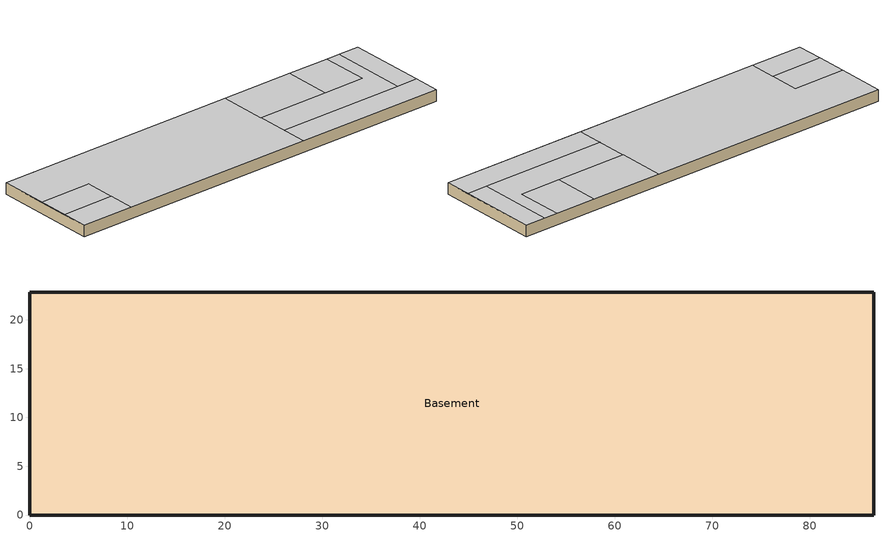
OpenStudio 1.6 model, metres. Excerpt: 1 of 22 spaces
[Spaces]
Basement
 floor ground: 86.56,22.86 86.56,0 0,0 0,22.86 z-2.44
 wall ground: 0,22.86 0,0 86.56,0 86.56,22.86 0,22.86 z-2.44:0
 ceiling to Retail_1_Flr_1: 11.58,0 11.58,5.79 0,5.79 0,0 z0
 ceiling to Storage_Flr_1: 78.94,12.5 78.94,22.86 69.8,22.86 69.8,12.5 z0
 ceiling to Laundry_Flr_1: 86.56,5.79 86.56,22.86 81.99,22.86 81.99,5.79 z0
 ceiling to Mech_Flr_1: 69.8,12.5 69.8,22.86 53.95,22.86 53.95,12.5 z0
 ceiling to Lobby_Flr_1: 53.95,0 53.95,22.86 0,22.86 0,12.5 11.58,12.5 11.58,0 z0; 81.99,5.79 81.99,22.86 78.94,22.86 78.94,12.5 53.95,12.5 53.95,5.79 z0
 ceiling to Retail_2_Flr_1: 11.58,5.79 11.58,12.5 0,12.5 0,5.79 z0
 ceiling to Cafe_Flr_1: 86.56,0 86.56,5.79 53.95,5.79 53.95,0 z0
[Sizing:Zone] Zone Heating Design Supply Air Temperature {C}=40; Zone Cooling Design Supply Air Humidity Ratio {kg-H2O/kg-air}=0.0085; Zone Heating Design Supply Air Humidity Ratio {kg-H2O/kg-air}=0.008; Cooling Design Air Flow Method=DesignDay; Heating Design Air Flow Method=DesignDay
Name | Zone Cooling Design Supply Air Temperature {C} | Cooling Minimum Air Flow {m3/s}
Room_4_Mult19_Flr_3 Thermal Zone; Room_3_Mult9_Flr_6 Thermal Zone; Room_3_Mult19_Flr_3 Thermal Zone | 12.49
Room_6_Flr_3 Thermal Zone | 12.83
Retail_1_Flr_1 Thermal Zone; Corridor_Flr_3 Thermal Zone; Kitchen_Flr_6 Thermal Zone; Lobby_Flr_1 Thermal Zone; Corridor_Flr_6 Thermal Zone; Retail_2_Flr_1 Thermal Zone; Basement Thermal Zone; Laundry_Flr_1 Thermal Zone; Mech_Flr_1 Thermal Zone; Banquet_Flr_6 Thermal Zone; Cafe_Flr_1 Thermal Zone; Storage_Flr_1 Thermal Zone | 14
Room_5_Flr_3 Thermal Zone | 12.5
Room_2_Flr_3 Thermal Zone; Room_2_Flr_6 Thermal Zone; Room_1_Flr_6 Thermal Zone; Room_1_Flr_3 Thermal Zone | 12
Dining_Flr_6 Thermal Zone | 14 | 1.84779
[Schedule:Ruleset]
Name | Default Day Schedule
NECB-B-Occ | Schedule Day 10
NECB-B-Ltg | Schedule Day 11
NECB-B-Equ | Schedule Day 12
NECB-B-Fan | Schedule Day 13
NECB-B-Proc | Schedule Day 14
NECB-B-Clg | Schedule Day 15
NECB-B-HW | Schedule Day 17
NECB-H-Occ | Schedule Day 58
NECB-H-Ltg | Schedule Day 59
NECB-H-Equ | Schedule Day 60
NECB-H-Fan | Schedule Day 61
NECB-H-Proc | Schedule Day 62
NECB-H-Clg | Schedule Day 63
NECB-H-Htg | Schedule Day 64
NECB-H-HW | Schedule Day 65
activity 120W | Schedule Day 74
[Schedule:Day]
wkdFRACTION_ALWAYS_ON 1; satFRACTION_ALWAYS_ON 1; sunFRACTION_ALWAYS_ON 1; wkdNECB-F-Fan 1; satNECB-F-Fan 1; sunNECB-F-Fan 1; Schedule Day 61; wkdNECB-H-Fan 1; satNECB-H-Fan 1; sunNECB-H-Fan 1: 1, 0, 1, 2, 0, 1, 3, 0, 1, 4, 0, 1, 5, 0, 1, 6, 0, 1, 7, 0, 1, 8, 0, 1, 9, 0, 1, 10, 0, 1, 11, 0, 1, 12, 0, 1, 13, 0, 1, 14, 0, 1, 15, 0, 1, 16, 0, 1, 17, 0, 1, 18, 0, 1, 19, 0, 1, 20, 0, 1, 21, 0, 1, 22, 0, 1, 23, 0, 1, 24, 0, 1
Schedule Day 10; wkdNECB-B-Occ 1: 1, 0, 0.3, 2, 0, 0.1, 3, 0, 0, 4, 0, 0, 5, 0, 0, 6, 0, 0, 7, 0, 0, 8, 0, 0, 9, 0, 0, 10, 0, 0.1, 11, 0, 0.2, 12, 0, 0.5, 13, 0, 0.9, 14, 0, 0.8, 15, 0, 0.5, 16, 0, 0.2, 17, 0, 0.2, 18, 0, 0.3, 19, 0, 0.6, 20, 0, 0.9, 21, 0, 0.9, 22, 0, 0.9, 23, 0, 0.6, 24, 0, 0.4
satNECB-B-Occ 1: 1, 0, 0.5, 2, 0, 0.3, 3, 0, 0, 4, 0, 0, 5, 0, 0, 6, 0, 0, 7, 0, 0, 8, 0, 0, 9, 0, 0, 10, 0, 0.1, 11, 0, 0.2, 12, 0, 0.5, 13, 0, 0.9, 14, 0, 0.8, 15, 0, 0.5, 16, 0, 0.2, 17, 0, 0.2, 18, 0, 0.3, 19, 0, 0.6, 20, 0, 0.9, 21, 0, 0.9, 22, 0, 0.9, 23, 0, 0.6, 24, 0, 0.6
sunNECB-B-Occ 1: 1, 0, 0.1, 2, 0, 0.3, 3, 0, 0, 4, 0, 0, 5, 0, 0, 6, 0, 0, 7, 0, 0, 8, 0, 0, 9, 0, 0, 10, 0, 0, 11, 0, 0.1, 12, 0, 0.4, 13, 0, 0.5, 14, 0, 0.5, 15, 0, 0.4, 16, 0, 0.2, 17, 0, 0.2, 18, 0, 0.2, 19, 0, 0.5, 20, 0, 0.7, 21, 0, 0.7, 22, 0, 0.5, 23, 0, 0.3, 24, 0, 0.1
Schedule Day 11; wkdNECB-B-Ltg 1; satNECB-B-Ltg 1; Schedule Day 12; wkdNECB-B-Equ 1; satNECB-B-Equ 1; Schedule Day 14; wkdNECB-B-Proc 1; satNECB-B-Proc 1: 1, 0, 0.9, 2, 0, 0.5, 3, 0, 0.1, 4, 0, 0.1, 5, 0, 0.1, 6, 0, 0.1, 7, 0, 0.1, 8, 0, 0.1, 9, 0, 0.1, 10, 0, 0.5, 11, 0, 0.7, 12, 0, 0.9, 13, 0, 0.9, 14, 0, 0.9, 15, 0, 0.9, 16, 0, 0.9, 17, 0, 0.9, 18, 0, 0.9, 19, 0, 0.9, 20, 0, 0.9, 21, 0, 0.9, 22, 0, 0.9, 23, 0, 0.9, 24, 0, 0.9
sunNECB-B-Ltg 1; sunNECB-B-Equ 1; sunNECB-B-Proc 1: 1, 0, 0.5, 2, 0, 0.5, 3, 0, 0.1, 4, 0, 0.1, 5, 0, 0.1, 6, 0, 0.1, 7, 0, 0.1, 8, 0, 0.1, 9, 0, 0.1, 10, 0, 0.1, 11, 0, 0.5, 12, 0, 0.9, 13, 0, 0.9, 14, 0, 0.9, 15, 0, 0.9, 16, 0, 0.9, 17, 0, 0.9, 18, 0, 0.9, 19, 0, 0.9, 20, 0, 0.9, 21, 0, 0.9, 22, 0, 0.9, 23, 0, 0.9, 24, 0, 0.5
Schedule Day 13; wkdNECB-B-Fan 1; satNECB-B-Fan 1: 1, 0, 1, 2, 0, 1, 3, 0, 0, 4, 0, 0, 5, 0, 0, 6, 0, 0, 7, 0, 0, 8, 0, 0, 9, 0, 1, 10, 0, 1, 11, 0, 1, 12, 0, 1, 13, 0, 1, 14, 0, 1, 15, 0, 1, 16, 0, 1, 17, 0, 1, 18, 0, 1, 19, 0, 1, 20, 0, 1, 21, 0, 1, 22, 0, 1, 23, 0, 1, 24, 0, 1
sunNECB-B-Fan 1: 1, 0, 0, 2, 0, 1, 3, 0, 0, 4, 0, 0, 5, 0, 0, 6, 0, 0, 7, 0, 0, 8, 0, 0, 9, 0, 0, 10, 0, 1, 11, 0, 1, 12, 0, 1, 13, 0, 1, 14, 0, 1, 15, 0, 1, 16, 0, 1, 17, 0, 1, 18, 0, 1, 19, 0, 1, 20, 0, 1, 21, 0, 1, 22, 0, 1, 23, 0, 1, 24, 0, 0
Schedule Day 15; wkdNECB-B-Clg 1; satNECB-B-Clg 1: 1, 0, 24, 2, 0, 35, 3, 0, 35, 4, 0, 35, 5, 0, 35, 6, 0, 35, 7, 0, 35, 8, 0, 35, 9, 0, 24, 10, 0, 24, 11, 0, 24, 12, 0, 24, 13, 0, 24, 14, 0, 24, 15, 0, 24, 16, 0, 24, 17, 0, 24, 18, 0, 24, 19, 0, 24, 20, 0, 24, 21, 0, 24, 22, 0, 24, 23, 0, 24, 24, 0, 24
sunNECB-B-Clg 1: 1, 0, 35, 2, 0, 35, 3, 0, 35, 4, 0, 35, 5, 0, 35, 6, 0, 35, 7, 0, 35, 8, 0, 35, 9, 0, 35, 10, 0, 24, 11, 0, 24, 12, 0, 24, 13, 0, 24, 14, 0, 24, 15, 0, 24, 16, 0, 24, 17, 0, 24, 18, 0, 24, 19, 0, 24, 20, 0, 24, 21, 0, 24, 22, 0, 24, 23, 0, 24, 24, 0, 35
wkdNECB-B-Htg 1; satNECB-B-Htg 1: 1, 0, 22, 2, 0, 22, 3, 0, 18, 4, 0, 18, 5, 0, 18, 6, 0, 18, 7, 0, 18, 8, 0, 18, 9, 0, 20, 10, 0, 22, 11, 0, 22, 12, 0, 22, 13, 0, 22, 14, 0, 22, 15, 0, 22, 16, 0, 22, 17, 0, 22, 18, 0, 22, 19, 0, 22, 20, 0, 22, 21, 0, 22, 22, 0, 22, 23, 0, 22, 24, 0, 22
sunNECB-B-Htg 1: 1, 0, 18, 2, 0, 22, 3, 0, 18, 4, 0, 18, 5, 0, 18, 6, 0, 18, 7, 0, 18, 8, 0, 18, 9, 0, 18, 10, 0, 20, 11, 0, 22, 12, 0, 22, 13, 0, 22, 14, 0, 22, 15, 0, 22, 16, 0, 22, 17, 0, 22, 18, 0, 22, 19, 0, 22, 20, 0, 22, 21, 0, 22, 22, 0, 22, 23, 0, 22, 24, 0, 18
Schedule Day 17; wkdNECB-B-HW 1: 1, 0, 0.6, 2, 0, 0.5, 3, 0, 0.05, 4, 0, 0.05, 5, 0, 0.05, 6, 0, 0.05, 7, 0, 0.05, 8, 0, 0.05, 9, 0, 0.05, 10, 0, 0.7, 11, 0, 0.7, 12, 0, 0.4, 13, 0, 0.5, 14, 0, 0.6, 15, 0, 0.6, 16, 0, 0.4, 17, 0, 0.3, 18, 0, 0.3, 19, 0, 0.4, 20, 0, 0.5, 21, 0, 0.8, 22, 0, 0.8, 23, 0, 0.9, 24, 0, 0.9
satNECB-B-HW 1: 1, 0, 0.7, 2, 0, 0.6, 3, 0, 0.05, 4, 0, 0.05, 5, 0, 0.05, 6, 0, 0.05, 7, 0, 0.05, 8, 0, 0.05, 9, 0, 0.05, 10, 0, 0.7, 11, 0, 0.7, 12, 0, 0.4, 13, 0, 0.5, 14, 0, 0.6, 15, 0, 0.6, 16, 0, 0.4, 17, 0, 0.3, 18, 0, 0.3, 19, 0, 0.4, 20, 0, 0.5, 21, 0, 0.8, 22, 0, 0.8, 23, 0, 0.9, 24, 0, 0.9
sunNECB-B-HW 1: 1, 0, 0.5, 2, 0, 0.6, 3, 0, 0.05, 4, 0, 0.05, 5, 0, 0.05, 6, 0, 0.05, 7, 0, 0.05, 8, 0, 0.05, 9, 0, 0.05, 10, 0, 0.7, 11, 0, 0.7, 12, 0, 0.4, 13, 0, 0.5, 14, 0, 0.6, 15, 0, 0.6, 16, 0, 0.4, 17, 0, 0.3, 18, 0, 0.3, 19, 0, 0.4, 20, 0, 0.5, 21, 0, 0.8, 22, 0, 0.8, 23, 0, 0.5, 24, 0, 0.5
wkdNECB-C-Occ 1: 1, 0, 0, 2, 0, 0, 3, 0, 0, 4, 0, 0, 5, 0, 0, 6, 0, 0, 7, 0, 0, 8, 0, 0, 9, 0, 0.1, 10, 0, 0.2, 11, 0, 0.5, 12, 0, 0.5, 13, 0, 0.7, 14, 0, 0.7, 15, 0, 0.7, 16, 0, 0.7, 17, 0, 0.8, 18, 0, 0.7, 19, 0, 0.5, 20, 0, 0.3, 21, 0, 0.3, 22, 0, 0, 23, 0, 0, 24, 0, 0
satNECB-C-Occ 1: 1, 0, 0, 2, 0, 0, 3, 0, 0, 4, 0, 0, 5, 0, 0, 6, 0, 0, 7, 0, 0, 8, 0, 0, 9, 0, 0.1, 10, 0, 0.2, 11, 0, 0.5, 12, 0, 0.6, 13, 0, 0.8, 14, 0, 0.9, 15, 0, 0.9, 16, 0, 0.9, 17, 0, 0.8, 18, 0, 0.7, 19, 0, 0.5, 20, 0, 0.2, 21, 0, 0.2, 22, 0, 0, 23, 0, 0, 24, 0, 0
sunNECB-C-Occ 1: 1, 0, 0, 2, 0, 0, 3, 0, 0, 4, 0, 0, 5, 0, 0, 6, 0, 0, 7, 0, 0, 8, 0, 0, 9, 0, 0, 10, 0, 0, 11, 0, 0.1, 12, 0, 0.2, 13, 0, 0.2, 14, 0, 0.4, 15, 0, 0.4, 16, 0, 0.4, 17, 0, 0.4, 18, 0, 0.4, 19, 0, 0.2, 20, 0, 0, 21, 0, 0, 22, 0, 0, 23, 0, 0, 24, 0, 0
wkdNECB-C-Ltg 1; satNECB-C-Ltg 1; wkdNECB-C-Equ 1; satNECB-C-Equ 1; wkdNECB-C-Proc 1; satNECB-C-Proc 1: 1, 0, 0.05, 2, 0, 0.05, 3, 0, 0.05, 4, 0, 0.05, 5, 0, 0.05, 6, 0, 0.05, 7, 0, 0.05, 8, 0, 0.05, 9, 0, 0.5, 10, 0, 0.9, 11, 0, 0.9, 12, 0, 0.9, 13, 0, 0.9, 14, 0, 0.9, 15, 0, 0.9, 16, 0, 0.9, 17, 0, 0.9, 18, 0, 0.9, 19, 0, 0.9, 20, 0, 0.6, 21, 0, 0.5, 22, 0, 0.05, 23, 0, 0.05, 24, 0, 0.05
sunNECB-C-Ltg 1; sunNECB-C-Equ 1; sunNECB-C-Proc 1: 1, 0, 0.05, 2, 0, 0.05, 3, 0, 0.05, 4, 0, 0.05, 5, 0, 0.05, 6, 0, 0.05, 7, 0, 0.05, 8, 0, 0.05, 9, 0, 0.05, 10, 0, 0.05, 11, 0, 0.5, 12, 0, 0.9, 13, 0, 0.9, 14, 0, 0.9, 15, 0, 0.9, 16, 0, 0.9, 17, 0, 0.9, 18, 0, 0.9, 19, 0, 0.6, 20, 0, 0.05, 21, 0, 0.05, 22, 0, 0.05, 23, 0, 0.05, 24, 0, 0.05
wkdNECB-C-Fan 1; satNECB-C-Fan 1: 1, 0, 0, 2, 0, 0, 3, 0, 0, 4, 0, 0, 5, 0, 0, 6, 0, 0, 7, 0, 0, 8, 0, 1, 9, 0, 1, 10, 0, 1, 11, 0, 1, 12, 0, 1, 13, 0, 1, 14, 0, 1, 15, 0, 1, 16, 0, 1, 17, 0, 1, 18, 0, 1, 19, 0, 1, 20, 0, 1, 21, 0, 1, 22, 0, 0, 23, 0, 0, 24, 0, 0
sunNECB-C-Fan 1: 1, 0, 0, 2, 0, 0, 3, 0, 0, 4, 0, 0, 5, 0, 0, 6, 0, 0, 7, 0, 0, 8, 0, 0, 9, 0, 0, 10, 0, 1, 11, 0, 1, 12, 0, 1, 13, 0, 1, 14, 0, 1, 15, 0, 1, 16, 0, 1, 17, 0, 1, 18, 0, 1, 19, 0, 1, 20, 0, 0, 21, 0, 0, 22, 0, 0, 23, 0, 0, 24, 0, 0
wkdNECB-C-Clg 1; satNECB-C-Clg 1: 1, 0, 35, 2, 0, 35, 3, 0, 35, 4, 0, 35, 5, 0, 35, 6, 0, 35, 7, 0, 35, 8, 0, 24, 9, 0, 24, 10, 0, 24, 11, 0, 24, 12, 0, 24, 13, 0, 24, 14, 0, 24, 15, 0, 24, 16, 0, 24, 17, 0, 24, 18, 0, 24, 19, 0, 24, 20, 0, 24, 21, 0, 24, 22, 0, 35, 23, 0, 35, 24, 0, 35
sunNECB-C-Clg 1: 1, 0, 35, 2, 0, 35, 3, 0, 35, 4, 0, 35, 5, 0, 35, 6, 0, 35, 7, 0, 35, 8, 0, 35, 9, 0, 35, 10, 0, 24, 11, 0, 24, 12, 0, 24, 13, 0, 24, 14, 0, 24, 15, 0, 24, 16, 0, 24, 17, 0, 24, 18, 0, 24, 19, 0, 24, 20, 0, 35, 21, 0, 35, 22, 0, 35, 23, 0, 35, 24, 0, 35
wkdNECB-C-Htg 1; satNECB-C-Htg 1: 1, 0, 18, 2, 0, 18, 3, 0, 18, 4, 0, 18, 5, 0, 18, 6, 0, 18, 7, 0, 18, 8, 0, 20, 9, 0, 22, 10, 0, 22, 11, 0, 22, 12, 0, 22, 13, 0, 22, 14, 0, 22, 15, 0, 22, 16, 0, 22, 17, 0, 22, 18, 0, 22, 19, 0, 22, 20, 0, 22, 21, 0, 22, 22, 0, 18, 23, 0, 18, 24, 0, 18
sunNECB-C-Htg 1: 1, 0, 18, 2, 0, 18, 3, 0, 18, 4, 0, 18, 5, 0, 18, 6, 0, 18, 7, 0, 18, 8, 0, 18, 9, 0, 18, 10, 0, 20, 11, 0, 22, 12, 0, 22, 13, 0, 22, 14, 0, 22, 15, 0, 22, 16, 0, 22, 17, 0, 22, 18, 0, 22, 19, 0, 22, 20, 0, 18, 21, 0, 18, 22, 0, 18, 23, 0, 18, 24, 0, 18
wkdNECB-C-HW 1: 1, 0, 0.05, 2, 0, 0.05, 3, 0, 0.05, 4, 0, 0.05, 5, 0, 0.05, 6, 0, 0.05, 7, 0, 0.05, 8, 0, 0.05, 9, 0, 0.1, 10, 0, 0.2, 11, 0, 0.3, 12, 0, 0.4, 13, 0, 0.8, 14, 0, 0.8, 15, 0, 0.8, 16, 0, 0.8, 17, 0, 0.6, 18, 0, 0.4, 19, 0, 0.3, 20, 0, 0.2, 21, 0, 0.2, 22, 0, 0.05, 23, 0, 0.05, 24, 0, 0.05
satNECB-C-HW 1: 1, 0, 0.05, 2, 0, 0.05, 3, 0, 0.05, 4, 0, 0.05, 5, 0, 0.05, 6, 0, 0.05, 7, 0, 0.05, 8, 0, 0.05, 9, 0, 0.1, 10, 0, 0.2, 11, 0, 0.3, 12, 0, 0.5, 13, 0, 0.9, 14, 0, 0.9, 15, 0, 0.9, 16, 0, 0.9, 17, 0, 0.7, 18, 0, 0.5, 19, 0, 0.3, 20, 0, 0.2, 21, 0, 0.2, 22, 0, 0.05, 23, 0, 0.05, 24, 0, 0.05
sunNECB-C-HW 1: 1, 0, 0.05, 2, 0, 0.05, 3, 0, 0.05, 4, 0, 0.05, 5, 0, 0.05, 6, 0, 0.05, 7, 0, 0.05, 8, 0, 0.05, 9, 0, 0.05, 10, 0, 0.05, 11, 0, 0.1, 12, 0, 0.2, 13, 0, 0.4, 14, 0, 0.8, 15, 0, 0.8, 16, 0, 0.6, 17, 0, 0.4, 18, 0, 0.3, 19, 0, 0.2, 20, 0, 0.05, 21, 0, 0.05, 22, 0, 0.05, 23, 0, 0.05, 24, 0, 0.05
wkdNECB-E-Occ 1: 1, 0, 0, 2, 0, 0, 3, 0, 0, 4, 0, 0, 5, 0, 0, 6, 0, 0, 7, 0, 0, 8, 0, 0, 9, 0, 0.2, 10, 0, 0.7, 11, 0, 0.9, 12, 0, 0.9, 13, 0, 0.9, 14, 0, 0.9, 15, 0, 0.5, 16, 0, 0.9, 17, 0, 0.8, 18, 0, 0.8, 19, 0, 0.2, 20, 0, 0, 21, 0, 0, 22, 0, 0, 23, 0, 0, 24, 0, 0
satNECB-E-Occ 1: 1, 0, 0, 2, 0, 0, 3, 0, 0, 4, 0, 0, 5, 0, 0, 6, 0, 0, 7, 0, 0, 8, 0, 0, 9, 0, 0, 10, 0, 0.2, 11, 0, 0.2, 12, 0, 0.2, 13, 0, 0.2, 14, 0, 0.1, 15, 0, 0.1, 16, 0, 0.1, 17, 0, 0.1, 18, 0, 0, 19, 0, 0, 20, 0, 0, 21, 0, 0, 22, 0, 0, 23, 0, 0, 24, 0, 0
sunNECB-E-Occ 1; sunNECB-E-Fan 1: 1, 0, 0, 2, 0, 0, 3, 0, 0, 4, 0, 0, 5, 0, 0, 6, 0, 0, 7, 0, 0, 8, 0, 0, 9, 0, 0, 10, 0, 0, 11, 0, 0, 12, 0, 0, 13, 0, 0, 14, 0, 0, 15, 0, 0, 16, 0, 0, 17, 0, 0, 18, 0, 0, 19, 0, 0, 20, 0, 0, 21, 0, 0, 22, 0, 0, 23, 0, 0, 24, 0, 0
wkdNECB-E-Ltg 1; wkdNECB-E-Equ 1; wkdNECB-E-Proc 1: 1, 0, 0.05, 2, 0, 0.05, 3, 0, 0.05, 4, 0, 0.05, 5, 0, 0.05, 6, 0, 0.05, 7, 0, 0.05, 8, 0, 0.05, 9, 0, 0.4, 10, 0, 0.7, 11, 0, 0.9, 12, 0, 0.9, 13, 0, 0.9, 14, 0, 0.9, 15, 0, 0.9, 16, 0, 0.9, 17, 0, 0.9, 18, 0, 0.9, 19, 0, 0.4, 20, 0, 0.05, 21, 0, 0.05, 22, 0, 0.05, 23, 0, 0.05, 24, 0, 0.05
satNECB-E-Ltg 1; satNECB-E-Equ 1; satNECB-E-Proc 1: 1, 0, 0.05, 2, 0, 0.05, 3, 0, 0.05, 4, 0, 0.05, 5, 0, 0.05, 6, 0, 0.05, 7, 0, 0.05, 8, 0, 0.05, 9, 0, 0.05, 10, 0, 0.5, 11, 0, 0.9, 12, 0, 0.9, 13, 0, 0.9, 14, 0, 0.9, 15, 0, 0.9, 16, 0, 0.7, 17, 0, 0.5, 18, 0, 0.05, 19, 0, 0.05, 20, 0, 0.05, 21, 0, 0.05, 22, 0, 0.05, 23, 0, 0.05, 24, 0, 0.05
sunNECB-E-Ltg 1; sunNECB-E-Equ 1; sunNECB-E-Proc 1; sunNECB-E-HW 1: 1, 0, 0.05, 2, 0, 0.05, 3, 0, 0.05, 4, 0, 0.05, 5, 0, 0.05, 6, 0, 0.05, 7, 0, 0.05, 8, 0, 0.05, 9, 0, 0.05, 10, 0, 0.05, 11, 0, 0.05, 12, 0, 0.05, 13, 0, 0.05, 14, 0, 0.05, 15, 0, 0.05, 16, 0, 0.05, 17, 0, 0.05, 18, 0, 0.05, 19, 0, 0.05, 20, 0, 0.05, 21, 0, 0.05, 22, 0, 0.05, 23, 0, 0.05, 24, 0, 0.05
wkdNECB-E-Fan 1: 1, 0, 0, 2, 0, 0, 3, 0, 0, 4, 0, 0, 5, 0, 0, 6, 0, 0, 7, 0, 0, 8, 0, 1, 9, 0, 1, 10, 0, 1, 11, 0, 1, 12, 0, 1, 13, 0, 1, 14, 0, 1, 15, 0, 1, 16, 0, 1, 17, 0, 1, 18, 0, 1, 19, 0, 1, 20, 0, 0, 21, 0, 0, 22, 0, 0, 23, 0, 0, 24, 0, 0
satNECB-E-Fan 1: 1, 0, 0, 2, 0, 0, 3, 0, 0, 4, 0, 0, 5, 0, 0, 6, 0, 0, 7, 0, 0, 8, 0, 0, 9, 0, 1, 10, 0, 1, 11, 0, 1, 12, 0, 1, 13, 0, 1, 14, 0, 1, 15, 0, 1, 16, 0, 1, 17, 0, 1, 18, 0, 0, 19, 0, 0, 20, 0, 0, 21, 0, 0, 22, 0, 0, 23, 0, 0, 24, 0, 0
wkdNECB-E-Clg 1: 1, 0, 35, 2, 0, 35, 3, 0, 35, 4, 0, 35, 5, 0, 35, 6, 0, 35, 7, 0, 35, 8, 0, 24, 9, 0, 24, 10, 0, 24, 11, 0, 24, 12, 0, 24, 13, 0, 24, 14, 0, 24, 15, 0, 24, 16, 0, 24, 17, 0, 24, 18, 0, 24, 19, 0, 24, 20, 0, 35, 21, 0, 35, 22, 0, 35, 23, 0, 35, 24, 0, 35
satNECB-E-Clg 1: 1, 0, 35, 2, 0, 35, 3, 0, 35, 4, 0, 35, 5, 0, 35, 6, 0, 35, 7, 0, 35, 8, 0, 35, 9, 0, 24, 10, 0, 24, 11, 0, 24, 12, 0, 24, 13, 0, 24, 14, 0, 24, 15, 0, 24, 16, 0, 24, 17, 0, 24, 18, 0, 35, 19, 0, 35, 20, 0, 35, 21, 0, 35, 22, 0, 35, 23, 0, 35, 24, 0, 35
sunNECB-E-Clg 1: 1, 0, 35, 2, 0, 35, 3, 0, 35, 4, 0, 35, 5, 0, 35, 6, 0, 35, 7, 0, 35, 8, 0, 35, 9, 0, 35, 10, 0, 35, 11, 0, 35, 12, 0, 35, 13, 0, 35, 14, 0, 35, 15, 0, 35, 16, 0, 35, 17, 0, 35, 18, 0, 35, 19, 0, 35, 20, 0, 35, 21, 0, 35, 22, 0, 35, 23, 0, 35, 24, 0, 35
wkdNECB-E-Htg 1: 1, 0, 18, 2, 0, 18, 3, 0, 18, 4, 0, 18, 5, 0, 18, 6, 0, 18, 7, 0, 18, 8, 0, 20, 9, 0, 22, 10, 0, 22, 11, 0, 22, 12, 0, 22, 13, 0, 22, 14, 0, 22, 15, 0, 22, 16, 0, 22, 17, 0, 22, 18, 0, 22, 19, 0, 22, 20, 0, 18, 21, 0, 18, 22, 0, 18, 23, 0, 18, 24, 0, 18
satNECB-E-Htg 1: 1, 0, 18, 2, 0, 18, 3, 0, 18, 4, 0, 18, 5, 0, 18, 6, 0, 18, 7, 0, 18, 8, 0, 18, 9, 0, 20, 10, 0, 22, 11, 0, 22, 12, 0, 22, 13, 0, 22, 14, 0, 22, 15, 0, 22, 16, 0, 22, 17, 0, 22, 18, 0, 18, 19, 0, 18, 20, 0, 18, 21, 0, 18, 22, 0, 18, 23, 0, 18, 24, 0, 18
sunNECB-E-Htg 1: 1, 0, 18, 2, 0, 18, 3, 0, 18, 4, 0, 18, 5, 0, 18, 6, 0, 18, 7, 0, 18, 8, 0, 18, 9, 0, 18, 10, 0, 18, 11, 0, 18, 12, 0, 18, 13, 0, 18, 14, 0, 18, 15, 0, 18, 16, 0, 18, 17, 0, 18, 18, 0, 18, 19, 0, 18, 20, 0, 18, 21, 0, 18, 22, 0, 18, 23, 0, 18, 24, 0, 18
wkdNECB-E-HW 1: 1, 0, 0.05, 2, 0, 0.05, 3, 0, 0.05, 4, 0, 0.05, 5, 0, 0.05, 6, 0, 0.05, 7, 0, 0.05, 8, 0, 0.05, 9, 0, 0.1, 10, 0, 0.4, 11, 0, 0.5, 12, 0, 0.5, 13, 0, 0.7, 14, 0, 0.9, 15, 0, 0.8, 16, 0, 0.7, 17, 0, 0.8, 18, 0, 0.3, 19, 0, 0.05, 20, 0, 0.05, 21, 0, 0.05, 22, 0, 0.05, 23, 0, 0.05, 24, 0, 0.05
satNECB-E-HW 1: 1, 0, 0.05, 2, 0, 0.05, 3, 0, 0.05, 4, 0, 0.05, 5, 0, 0.05, 6, 0, 0.05, 7, 0, 0.05, 8, 0, 0.05, 9, 0, 0.05, 10, 0, 0.05, 11, 0, 0.2, 12, 0, 0.2, 13, 0, 0.4, 14, 0, 0.2, 15, 0, 0.2, 16, 0, 0.2, 17, 0, 0.05, 18, 0, 0.05, 19, 0, 0.05, 20, 0, 0.05, 21, 0, 0.05, 22, 0, 0.05, 23, 0, 0.05, 24, 0, 0.05
wkdNECB-F-Occ 1: 1, 0, 0.9, 2, 0, 0.9, 3, 0, 0.9, 4, 0, 0.9, 5, 0, 0.9, 6, 0, 0.9, 7, 0, 0.9, 8, 0, 0.7, 9, 0, 0.4, 10, 0, 0.4, 11, 0, 0.2, 12, 0, 0.2, 13, 0, 0.2, 14, 0, 0.2, 15, 0, 0.2, 16, 0, 0.2, 17, 0, 0.3, 18, 0, 0.5, 19, 0, 0.5, 20, 0, 0.5, 21, 0, 0.7, 22, 0, 0.7, 23, 0, 0.8, 24, 0, 0.9
satNECB-F-Occ 1: 1, 0, 0.7, 2, 0, 0.9, 3, 0, 0.9, 4, 0, 0.9, 5, 0, 0.9, 6, 0, 0.9, 7, 0, 0.9, 8, 0, 0.7, 9, 0, 0.5, 10, 0, 0.5, 11, 0, 0.3, 12, 0, 0.3, 13, 0, 0.3, 14, 0, 0.3, 15, 0, 0.3, 16, 0, 0.3, 17, 0, 0.3, 18, 0, 0.3, 19, 0, 0.5, 20, 0, 0.6, 21, 0, 0.6, 22, 0, 0.6, 23, 0, 0.7, 24, 0, 0.7
sunNECB-F-Occ 1: 1, 0, 0.8, 2, 0, 0.7, 3, 0, 0.7, 4, 0, 0.7, 5, 0, 0.7, 6, 0, 0.7, 7, 0, 0.7, 8, 0, 0.7, 9, 0, 0.7, 10, 0, 0.5, 11, 0, 0.5, 12, 0, 0.5, 13, 0, 0.3, 14, 0, 0.3, 15, 0, 0.2, 16, 0, 0.2, 17, 0, 0.2, 18, 0, 0.3, 19, 0, 0.4, 20, 0, 0.4, 21, 0, 0.6, 22, 0, 0.6, 23, 0, 0.8, 24, 0, 0.8
wkdNECB-F-Ltg 1; wkdNECB-F-Equ 1; wkdNECB-F-Proc 1: 1, 0, 0.3, 2, 0, 0.2, 3, 0, 0.2, 4, 0, 0.1, 5, 0, 0.1, 6, 0, 0.1, 7, 0, 0.2, 8, 0, 0.4, 9, 0, 0.5, 10, 0, 0.4, 11, 0, 0.4, 12, 0, 0.3, 13, 0, 0.2, 14, 0, 0.2, 15, 0, 0.2, 16, 0, 0.2, 17, 0, 0.2, 18, 0, 0.2, 19, 0, 0.2, 20, 0, 0.6, 21, 0, 0.8, 22, 0, 0.9, 23, 0, 0.8, 24, 0, 0.6
satNECB-F-Ltg 1; satNECB-F-Equ 1; satNECB-F-Proc 1: 1, 0, 0.3, 2, 0, 0.2, 3, 0, 0.2, 4, 0, 0.1, 5, 0, 0.1, 6, 0, 0.1, 7, 0, 0.1, 8, 0, 0.3, 9, 0, 0.3, 10, 0, 0.4, 11, 0, 0.4, 12, 0, 0.3, 13, 0, 0.2, 14, 0, 0.2, 15, 0, 0.2, 16, 0, 0.2, 17, 0, 0.2, 18, 0, 0.2, 19, 0, 0.2, 20, 0, 0.6, 21, 0, 0.7, 22, 0, 0.7, 23, 0, 0.7, 24, 0, 0.6
sunNECB-F-Ltg 1; sunNECB-F-Equ 1; sunNECB-F-Proc 1: 1, 0, 0.3, 2, 0, 0.3, 3, 0, 0.3, 4, 0, 0.2, 5, 0, 0.2, 6, 0, 0.2, 7, 0, 0.2, 8, 0, 0.3, 9, 0, 0.4, 10, 0, 0.4, 11, 0, 0.3, 12, 0, 0.3, 13, 0, 0.3, 14, 0, 0.3, 15, 0, 0.2, 16, 0, 0.2, 17, 0, 0.2, 18, 0, 0.2, 19, 0, 0.2, 20, 0, 0.5, 21, 0, 0.7, 22, 0, 0.8, 23, 0, 0.6, 24, 0, 0.5
wkdNECB-F-Clg 1; satNECB-F-Clg 1; sunNECB-F-Clg 1; Schedule Day 63; wkdNECB-H-Clg 1; satNECB-H-Clg 1; sunNECB-H-Clg 1: 1, 0, 24, 2, 0, 24, 3, 0, 24, 4, 0, 24, 5, 0, 24, 6, 0, 24, 7, 0, 24, 8, 0, 24, 9, 0, 24, 10, 0, 24, 11, 0, 24, 12, 0, 24, 13, 0, 24, 14, 0, 24, 15, 0, 24, 16, 0, 24, 17, 0, 24, 18, 0, 24, 19, 0, 24, 20, 0, 24, 21, 0, 24, 22, 0, 24, 23, 0, 24, 24, 0, 24
wkdNECB-F-Htg 1; satNECB-F-Htg 1; sunNECB-F-Htg 1; Schedule Day 64; wkdNECB-H-Htg 1; satNECB-H-Htg 1; sunNECB-H-Htg 1: 1, 0, 22, 2, 0, 18, 3, 0, 18, 4, 0, 18, 5, 0, 18, 6, 0, 18, 7, 0, 18, 8, 0, 20, 9, 0, 22, 10, 0, 22, 11, 0, 22, 12, 0, 22, 13, 0, 22, 14, 0, 22, 15, 0, 22, 16, 0, 22, 17, 0, 22, 18, 0, 22, 19, 0, 22, 20, 0, 22, 21, 0, 22, 22, 0, 22, 23, 0, 22, 24, 0, 22
wkdNECB-F-HW 1: 1, 0, 0.5, 2, 0, 0.3, 3, 0, 0.2, 4, 0, 0.1, 5, 0, 0.1, 6, 0, 0.2, 7, 0, 0.4, 8, 0, 0.6, 9, 0, 0.9, 10, 0, 0.7, 11, 0, 0.5, 12, 0, 0.5, 13, 0, 0.4, 14, 0, 0.5, 15, 0, 0.4, 16, 0, 0.3, 17, 0, 0.3, 18, 0, 0.3, 19, 0, 0.3, 20, 0, 0.5, 21, 0, 0.7, 22, 0, 0.7, 23, 0, 0.7, 24, 0, 0.7
satNECB-F-HW 1: 1, 0, 0.5, 2, 0, 0.3, 3, 0, 0.2, 4, 0, 0.1, 5, 0, 0.1, 6, 0, 0.2, 7, 0, 0.4, 8, 0, 0.5, 9, 0, 0.8, 10, 0, 0.6, 11, 0, 0.5, 12, 0, 0.5, 13, 0, 0.5, 14, 0, 0.5, 15, 0, 0.5, 16, 0, 0.4, 17, 0, 0.3, 18, 0, 0.3, 19, 0, 0.3, 20, 0, 0.5, 21, 0, 0.7, 22, 0, 0.7, 23, 0, 0.7, 24, 0, 0.7
sunNECB-F-HW 1: 1, 0, 0.5, 2, 0, 0.3, 3, 0, 0.2, 4, 0, 0.1, 5, 0, 0.1, 6, 0, 0.2, 7, 0, 0.4, 8, 0, 0.4, 9, 0, 0.6, 10, 0, 0.9, 11, 0, 0.7, 12, 0, 0.5, 13, 0, 0.5, 14, 0, 0.5, 15, 0, 0.4, 16, 0, 0.3, 17, 0, 0.3, 18, 0, 0.3, 19, 0, 0.3, 20, 0, 0.4, 21, 0, 0.6, 22, 0, 0.6, 23, 0, 0.6, 24, 0, 0.6
Schedule Day 58; wkdNECB-H-Occ 1; satNECB-H-Occ 1; sunNECB-H-Occ 1; Schedule Day 59; wkdNECB-H-Ltg 1; satNECB-H-Ltg 1; sunNECB-H-Ltg 1; Schedule Day 60; wkdNECB-H-Equ 1; satNECB-H-Equ 1; sunNECB-H-Equ 1; Schedule Day 62; wkdNECB-H-Proc 1; satNECB-H-Proc 1; sunNECB-H-Proc 1; Schedule Day 65; wkdNECB-H-HW 1; satNECB-H-HW 1; sunNECB-H-HW 1: 1, 0, 0.9, 2, 0, 0.9, 3, 0, 0.9, 4, 0, 0.9, 5, 0, 0.9, 6, 0, 0.9, 7, 0, 0.9, 8, 0, 0.9, 9, 0, 0.9, 10, 0, 0.9, 11, 0, 0.9, 12, 0, 0.9, 13, 0, 0.9, 14, 0, 0.9, 15, 0, 0.9, 16, 0, 0.9, 17, 0, 0.9, 18, 0, 0.9, 19, 0, 0.9, 20, 0, 0.9, 21, 0, 0.9, 22, 0, 0.9, 23, 0, 0.9, 24, 0, 0.9
Schedule Day 74; wkdactivity 120W 1; satactivity 120W 1; sunactivity 120W 1: 1, 0, 120, 2, 0, 120, 3, 0, 120, 4, 0, 120, 5, 0, 120, 6, 0, 120, 7, 0, 120, 8, 0, 120, 9, 0, 120, 10, 0, 120, 11, 0, 120, 12, 0, 120, 13, 0, 120, 14, 0, 120, 15, 0, 120, 16, 0, 120, 17, 0, 120, 18, 0, 120, 19, 0, 120, 20, 0, 120, 21, 0, 120, 22, 0, 120, 23, 0, 120, 24, 0, 120
[Schedule:Rule] Date Specification Type=DateRange; Start Month=1; Start Day=1; End Month=12; End Day=31
Name | Schedule Ruleset | Rule Order | Day Schedule | Apply Sunday | Apply Monday | Apply Tuesday | Apply Wednesday | Apply Thursday | Apply Friday | Apply Saturday
wkdNECB-B-Occ rule | NECB-B-Occ | 2 | wkdNECB-B-Occ 1 | No | Yes | Yes | Yes | Yes | Yes | No
satNECB-B-Occrule | NECB-B-Occ | 1 | satNECB-B-Occ 1 | No | No | No | No | No | No | Yes
sunNECB-B-Occrule | NECB-B-Occ | 0 | sunNECB-B-Occ 1 | Yes | No | No | No | No | No | No
wkdNECB-B-Ltg rule | NECB-B-Ltg | 2 | wkdNECB-B-Ltg 1 | No | Yes | Yes | Yes | Yes | Yes | No
satNECB-B-Ltgrule | NECB-B-Ltg | 1 | satNECB-B-Ltg 1 | No | No | No | No | No | No | Yes
sunNECB-B-Ltgrule | NECB-B-Ltg | 0 | sunNECB-B-Ltg 1 | Yes | No | No | No | No | No | No
wkdNECB-B-Equ rule | NECB-B-Equ | 2 | wkdNECB-B-Equ 1 | No | Yes | Yes | Yes | Yes | Yes | No
satNECB-B-Equrule | NECB-B-Equ | 1 | satNECB-B-Equ 1 | No | No | No | No | No | No | Yes
sunNECB-B-Equrule | NECB-B-Equ | 0 | sunNECB-B-Equ 1 | Yes | No | No | No | No | No | No
wkdNECB-B-Fan rule | NECB-B-Fan | 2 | wkdNECB-B-Fan 1 | No | Yes | Yes | Yes | Yes | Yes | No
satNECB-B-Fanrule | NECB-B-Fan | 1 | satNECB-B-Fan 1 | No | No | No | No | No | No | Yes
sunNECB-B-Fanrule | NECB-B-Fan | 0 | sunNECB-B-Fan 1 | Yes | No | No | No | No | No | No
wkdNECB-B-Proc rule | NECB-B-Proc | 2 | wkdNECB-B-Proc 1 | No | Yes | Yes | Yes | Yes | Yes | No
satNECB-B-Procrule | NECB-B-Proc | 1 | satNECB-B-Proc 1 | No | No | No | No | No | No | Yes
sunNECB-B-Procrule | NECB-B-Proc | 0 | sunNECB-B-Proc 1 | Yes | No | No | No | No | No | No
wkdNECB-B-Clg rule | NECB-B-Clg | 2 | wkdNECB-B-Clg 1 | No | Yes | Yes | Yes | Yes | Yes | No
satNECB-B-Clgrule | NECB-B-Clg | 1 | satNECB-B-Clg 1 | No | No | No | No | No | No | Yes
sunNECB-B-Clgrule | NECB-B-Clg | 0 | sunNECB-B-Clg 1 | Yes | No | No | No | No | No | No
wkdNECB-B-HW rule | NECB-B-HW | 2 | wkdNECB-B-HW 1 | No | Yes | Yes | Yes | Yes | Yes | No
satNECB-B-HWrule | NECB-B-HW | 1 | satNECB-B-HW 1 | No | No | No | No | No | No | Yes
sunNECB-B-HWrule | NECB-B-HW | 0 | sunNECB-B-HW 1 | Yes | No | No | No | No | No | No
wkdNECB-H-Occ rule | NECB-H-Occ | 2 | wkdNECB-H-Occ 1 | No | Yes | Yes | Yes | Yes | Yes | No
satNECB-H-Occrule | NECB-H-Occ | 1 | satNECB-H-Occ 1 | No | No | No | No | No | No | Yes
sunNECB-H-Occrule | NECB-H-Occ | 0 | sunNECB-H-Occ 1 | Yes | No | No | No | No | No | No
wkdNECB-H-Ltg rule | NECB-H-Ltg | 2 | wkdNECB-H-Ltg 1 | No | Yes | Yes | Yes | Yes | Yes | No
satNECB-H-Ltgrule | NECB-H-Ltg | 1 | satNECB-H-Ltg 1 | No | No | No | No | No | No | Yes
sunNECB-H-Ltgrule | NECB-H-Ltg | 0 | sunNECB-H-Ltg 1 | Yes | No | No | No | No | No | No
wkdNECB-H-Equ rule | NECB-H-Equ | 2 | wkdNECB-H-Equ 1 | No | Yes | Yes | Yes | Yes | Yes | No
satNECB-H-Equrule | NECB-H-Equ | 1 | satNECB-H-Equ 1 | No | No | No | No | No | No | Yes
sunNECB-H-Equrule | NECB-H-Equ | 0 | sunNECB-H-Equ 1 | Yes | No | No | No | No | No | No
wkdNECB-H-Fan rule | NECB-H-Fan | 2 | wkdNECB-H-Fan 1 | No | Yes | Yes | Yes | Yes | Yes | No
satNECB-H-Fanrule | NECB-H-Fan | 1 | satNECB-H-Fan 1 | No | No | No | No | No | No | Yes
sunNECB-H-Fanrule | NECB-H-Fan | 0 | sunNECB-H-Fan 1 | Yes | No | No | No | No | No | No
wkdNECB-H-Proc rule | NECB-H-Proc | 2 | wkdNECB-H-Proc 1 | No | Yes | Yes | Yes | Yes | Yes | No
satNECB-H-Procrule | NECB-H-Proc | 1 | satNECB-H-Proc 1 | No | No | No | No | No | No | Yes
sunNECB-H-Procrule | NECB-H-Proc | 0 | sunNECB-H-Proc 1 | Yes | No | No | No | No | No | No
wkdNECB-H-Clg rule | NECB-H-Clg | 2 | wkdNECB-H-Clg 1 | No | Yes | Yes | Yes | Yes | Yes | No
satNECB-H-Clgrule | NECB-H-Clg | 1 | satNECB-H-Clg 1 | No | No | No | No | No | No | Yes
sunNECB-H-Clgrule | NECB-H-Clg | 0 | sunNECB-H-Clg 1 | Yes | No | No | No | No | No | No
wkdNECB-H-Htg rule | NECB-H-Htg | 2 | wkdNECB-H-Htg 1 | No | Yes | Yes | Yes | Yes | Yes | No
satNECB-H-Htgrule | NECB-H-Htg | 1 | satNECB-H-Htg 1 | No | No | No | No | No | No | Yes
sunNECB-H-Htgrule | NECB-H-Htg | 0 | sunNECB-H-Htg 1 | Yes | No | No | No | No | No | No
wkdNECB-H-HW rule | NECB-H-HW | 2 | wkdNECB-H-HW 1 | No | Yes | Yes | Yes | Yes | Yes | No
satNECB-H-HWrule | NECB-H-HW | 1 | satNECB-H-HW 1 | No | No | No | No | No | No | Yes
sunNECB-H-HWrule | NECB-H-HW | 0 | sunNECB-H-HW 1 | Yes | No | No | No | No | No | No
wkdactivity 120W rule | activity 120W | 2 | wkdactivity 120W 1 | No | Yes | Yes | Yes | Yes | Yes | No
satactivity 120Wrule | activity 120W | 1 | satactivity 120W 1 | No | No | No | No | No | No | Yes
sunactivity 120Wrule | activity 120W | 0 | sunactivity 120W 1 | Yes | No | No | No | No | No | No
